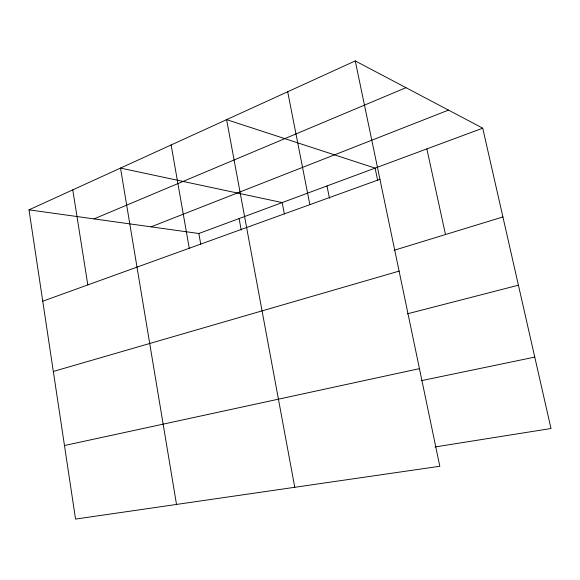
<?xml version="1.0" encoding="UTF-8"?>
<svg xmlns="http://www.w3.org/2000/svg" width="580" height="580" viewBox="0 0 580 580"><rect width="100%" height="100%" fill="white"/><g stroke="black" fill="none" stroke-linecap="round" stroke-linejoin="round"><path stroke-width="0.87" d="M355.25 60.922L439.814 466.262L75.545 519.078L29 209.844L355.25 60.922L482.727 128.173L551 428.511L434.993 446.962M93.996 218.899L405.971 87.674M151.068 226.845L448.5 110.113M29 209.844L198.846 233.501L482.727 128.173M42.753 301.208L379.951 179.307M394.045 250.306L502.911 216.949M53.324 371.461L399.105 271.114M407.29 313.845L518.418 285.193M64.474 445.52L419.449 368.633M421.203 380.697L534.767 357.106M426.865 148.893L445.483 234.545M377.667 180.424L375.101 168.106L226.613 119.639L294.77 487.294M326.997 185.948L329.462 198.258M287.695 91.756L309.858 204.646M284.374 214.02L282.185 202.579L120.502 168.077L176.516 504.44M239.098 218.566L241.215 230.035M198.846 233.501L200.731 244.137M171.129 144.964L189.254 248.247M72.775 189.863L87.812 284.918"/></g></svg>
